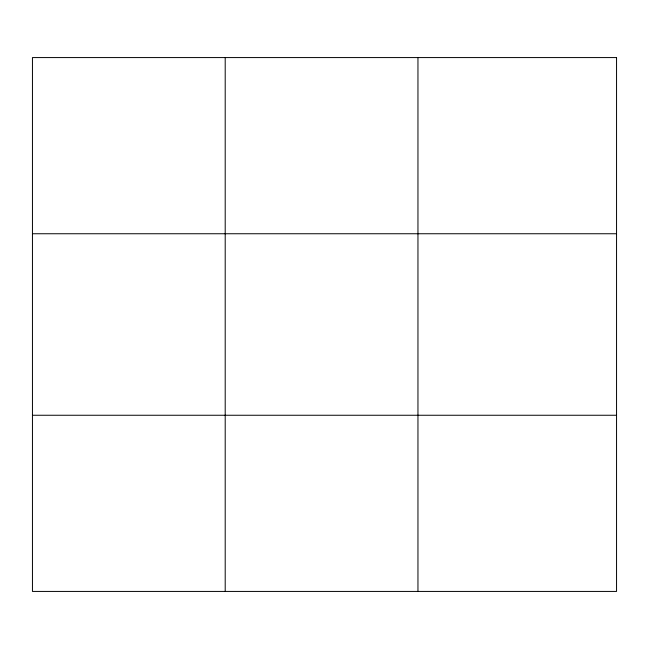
<?xml version="1.0" encoding="UTF-8"?>
<svg xmlns="http://www.w3.org/2000/svg" width="649" height="649" viewBox="0 0 649 649"><rect width="100%" height="100%" fill="white"/><g stroke="black" fill="none" stroke-linecap="round" stroke-linejoin="round"><path stroke-width="0.97" d="M225.203 57.574L225.203 591.426M417.956 57.574L417.956 591.426M32.45 233.745L616.55 233.745M32.45 415.255L616.55 415.255M616.55 57.574L616.55 591.426L32.45 591.426L32.45 57.574L616.55 57.574"/></g></svg>
